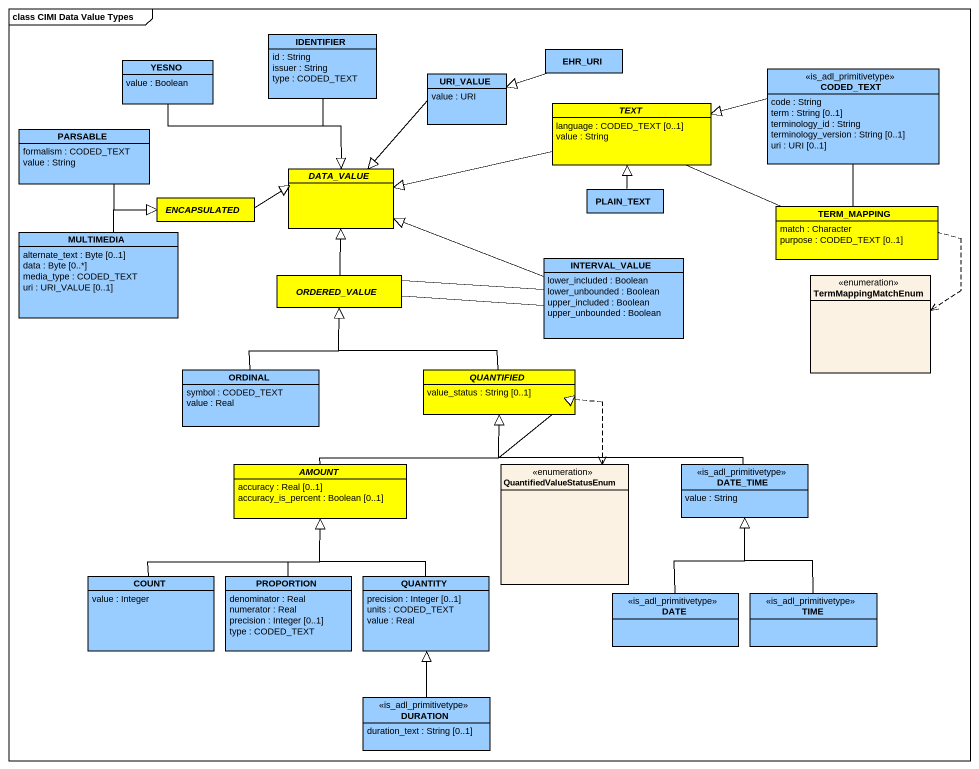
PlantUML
@startuml
mainframe class CIMI Data Value Types
hide circle
hide empty members
class IDENTIFIER #99CCFF {
  id : String
  issuer : String
  type : CODED_TEXT
}
class EHR_URI #99CCFF
class YESNO #99CCFF {
  value : Boolean
}
class URI_VALUE #99CCFF {
  value : URI
}
class CODED_TEXT <<is_adl_primitivetype>> #99CCFF {
  code : String
  term : String [0..1]
  terminology_id : String
  terminology_version : String [0..1]
  uri : URI [0..1]
}
class PARSABLE #99CCFF {
  formalism : CODED_TEXT
  value : String
}
abstract class TEXT #FFFF00 {
  language : CODED_TEXT [0..1]
  value : String
}
abstract class ENCAPSULATED #FFFF00
abstract class DATA_VALUE #FFFF00
class PLAIN_TEXT #99CCFF
class TERM_MAPPING #FFFF00 {
  match : Character
  purpose : CODED_TEXT [0..1]
}
class MULTIMEDIA #99CCFF {
  alternate_text : Byte [0..1]
  data : Byte [0..*]
  media_type : CODED_TEXT
  uri : URI_VALUE [0..1]
}
abstract class ORDERED_VALUE #FFFF00
class INTERVAL_VALUE #99CCFF {
  lower_included : Boolean
  lower_unbounded : Boolean
  upper_included : Boolean
  upper_unbounded : Boolean
}
enum TermMappingMatchEnum
class ORDINAL #99CCFF {
  symbol : CODED_TEXT
  value : Real
}
abstract class QUANTIFIED #FFFF00 {
  value_status : String [0..1]
}
abstract class AMOUNT #FFFF00 {
  accuracy : Real [0..1]
  accuracy_is_percent : Boolean [0..1]
}
enum QuantifiedValueStatusEnum
class DATE_TIME <<is_adl_primitivetype>> #99CCFF {
  value : String
}
class COUNT #99CCFF {
  value : Integer
}
class PROPORTION #99CCFF {
  denominator : Real
  numerator : Real
  precision : Integer [0..1]
  type : CODED_TEXT
}
class QUANTITY #99CCFF {
  precision : Integer [0..1]
  units : CODED_TEXT
  value : Real
}
class DATE <<is_adl_primitivetype>> #99CCFF
class TIME <<is_adl_primitivetype>> #99CCFF
class DURATION <<is_adl_primitivetype>> #99CCFF {
  duration_text : String [0..1]
}
IDENTIFIER --|> DATA_VALUE
EHR_URI -left-|> URI_VALUE
YESNO --|> DATA_VALUE
URI_VALUE --|> DATA_VALUE
CODED_TEXT -left-|> TEXT
PARSABLE -right-|> ENCAPSULATED
TEXT -left-|> DATA_VALUE
ENCAPSULATED -right-|> DATA_VALUE
PLAIN_TEXT -up-|> TEXT
TERM_MAPPING -up- CODED_TEXT
TERM_MAPPING -left- TEXT
TERM_MAPPING ..> TermMappingMatchEnum
MULTIMEDIA -up-|> ENCAPSULATED
ORDERED_VALUE -up-|> DATA_VALUE
ORDERED_VALUE -right- INTERVAL_VALUE
ORDERED_VALUE -right- INTERVAL_VALUE
INTERVAL_VALUE -left-|> DATA_VALUE
ORDINAL -up-|> ORDERED_VALUE
QUANTIFIED -up-|> ORDERED_VALUE
QUANTIFIED ..> QuantifiedValueStatusEnum
AMOUNT -right-|> QUANTIFIED
DATE_TIME -left-|> QUANTIFIED
COUNT -up-|> AMOUNT
PROPORTION -up-|> AMOUNT
QUANTITY -up-|> AMOUNT
DATE -up-|> DATE_TIME
TIME -up-|> DATE_TIME
DURATION -up-|> QUANTITY
@enduml
